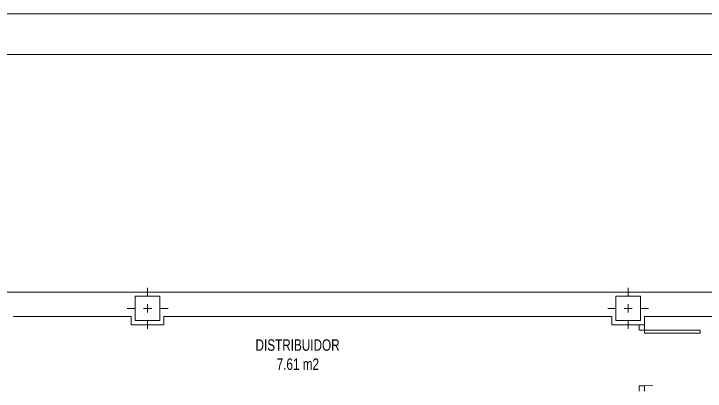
# Model space of a CAD drawing. Header units: millimetres. Extents: x 1426 to 1585, y -58 to 4.
# Drawn here: x 1439.75 to 1448.2, y -32.65 to -28.03 of the extents above; entities that cross this region are included whole.
import ezdxf
from ezdxf.enums import TextEntityAlignment as Align

# ---------------------------------------------------------------- set-up
doc = ezdxf.new("R2010")
doc.units = ezdxf.units.MM
doc.header["$LTSCALE"] = 0.35
doc.linetypes.add('DASHDOT', pattern=[1, 0.5, -0.25, 0, -0.25])
doc.linetypes.add('PUNTOS', pattern=[6.35, 0, -6.35])
for name, color, linetype, lineweight in [('BARRIDO_PUERTA', 251, 'PUNTOS', 0), ('CARPINTERIA', 4, 'Continuous', 0), ('FORMATO', 7, 'Continuous', 0), ('GRAFISMOS', 8, 'DASHDOT', 0), ('MUROS', 1, 'Continuous', 0), ('PILARES', 7, 'Continuous', 0), ('SUPERFICIES', 2, 'Continuous', 0), ('TEXTOS', 3, 'Continuous', 0)]:
    doc.layers.add(name, color=color, linetype=linetype, lineweight=lineweight)
doc.styles.add('SWIS721 Lt', font='swisscl.ttf')

# ---------------------------------------------------------------- blocks, each defined once
blk = doc.blocks.new('PILAR 30x30')
at = {"layer": 'GRAFISMOS', "ltscale": 0.5}
for p, q in [((0, 0.25), (0, -0.25)), ((0.25, 0), (-0.25, 0))]:
    blk.add_line(p, q, dxfattribs=at)
at = {"layer": 'PILARES'}
blk.add_lwpolyline([(0.15, -0.15), (0.15, 0.15), (-0.15, 0.15), (-0.15, -0.15)], close=True, dxfattribs=at)
blk = doc.blocks.new('C P072')
at = {"layer": 'BARRIDO_PUERTA'}
blk.add_arc((0.0679, -0.0009), 0.7221, 0.06887, 86.65797, dxfattribs=at)
at = {"layer": 'CARPINTERIA'}
for p, q in [((0.07, 0.72), (0.11, 0.72)), ((0.07, 0), (0.07, 0.72)), ((0.11, 0.72), (0.11, 0)), ((0, 0), (0.07, 0)), ((0.11, 0), (0.07, 0)), ((0.07, 0), (0.07, -0.07)), ((0.79, 0), (0.79, -0.07)), ((0.86, 0), (0.79, 0)), ((0.07, -0.07), (0, -0.07)), ((0.79, -0.07), (0.86, -0.07))]:
    blk.add_line(p, q, dxfattribs=at)

msp = doc.modelspace()

# ---------------------------------------------------------------- linework, layer by layer
at = {"layer": 'FORMATO'}
msp.add_lwpolyline([(1478.459, -28.0299), (1478.459, -57.7299), (1425.959, -57.7299), (1425.959, -28.0299)], close=True, dxfattribs=at)
at = {"layer": 'FORMATO', "color": 1}
msp.add_lwpolyline([(1477.959, -28.5299), (1477.959, -57.2299), (1426.459, -57.2299), (1426.459, -28.5299)], close=True, dxfattribs=at)
at = {"layer": 'MUROS', "lineweight": 0}
for p, q in [((1430.364, -31.4355), (1474.1636, -31.4355)), ((1439.7418, -31.7355), (1441.1873, -31.7355)), ((1441.1873, -31.8355), (1441.1873, -31.7355)), ((1441.5873, -31.7355), (1447.0631, -31.7355)), ((1441.5873, -31.8355), (1441.5873, -31.7355)), ((1447.0631, -31.8355), (1447.0631, -31.7355)), ((1450.8423, -31.7355), (1447.4631, -31.7355)), ((1441.1873, -31.8355), (1441.5873, -31.8355)), ((1447.4631, -31.8355), (1447.0631, -31.8355))]:
    msp.add_line(p, q, dxfattribs=at)
at = {"layer": 'MUROS'}
msp.add_line((1447.4631, -31.8355), (1447.4631, -31.7355), dxfattribs=at)

# ---------------------------------------------------------------- block references
at = {"layer": 'CARPINTERIA', "xscale": 0.9456530098937037, "yscale": 0.9456530098937037, "zscale": 0.9456530098937037, "rotation": 270}
msp.add_blockref('C P072', (1447.4631, -31.8355), dxfattribs=at)
at = {"layer": 'PILARES'}
for p in [(1441.3873, -31.6355), (1447.2631, -31.6355)]:
    msp.add_blockref('PILAR 30x30', p, dxfattribs=at)

# ---------------------------------------------------------------- texts
at = {"layer": 'SUPERFICIES', "style": 'SWIS721 Lt'}
msp.add_text('7.61 m2', height=0.14, dxfattribs=at).set_placement((1443.2239, -32.2482), align=Align.TOP_CENTER)
at = {"layer": 'TEXTOS', "style": 'SWIS721 Lt'}
msp.add_text('DISTRIBUIDOR', height=0.14, dxfattribs=at).set_placement((1443.2211, -32.0838), align=Align.MIDDLE)

doc.saveas('drawing.dxf')
